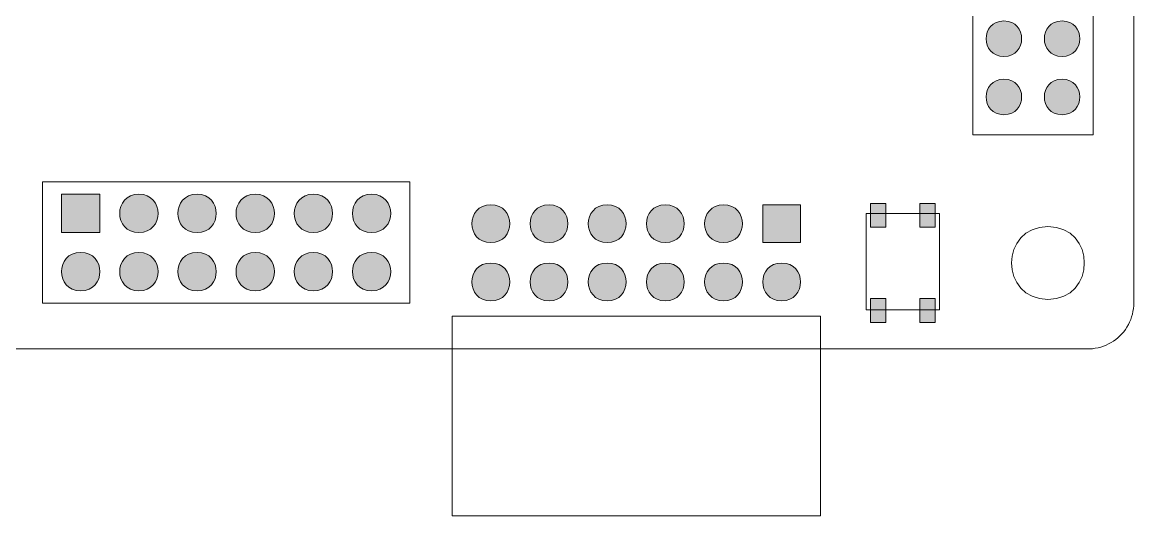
# Model space of a CAD drawing. Header units: millimetres. Extents: x 0 to 99.3, y 0 to 62.4.
# Drawn here: x 50.79 to 99.35, y 0.05 to 21.59 of the extents above; entities that cross this region are included whole.
import ezdxf

# ---------------------------------------------------------------- set-up
doc = ezdxf.new("R2010")
doc.units = ezdxf.units.MM
doc.header["$MEASUREMENT"] = 0
for name, color, linetype, lineweight in [('Capa Opcional', 7, 'Continuous', 0), ('Componentes', 7, 'Continuous', 0), ('Conectores', 7, 'Continuous', 0), ('PCB', 7, 'Continuous', 0)]:
    doc.layers.add(name, color=color, linetype=linetype, lineweight=lineweight)

# ---------------------------------------------------------------- blocks, each defined once
blk = doc.blocks.new('Block_1')
at = {"layer": 'Conectores', "true_color": 0x9664ff, "transparency": 33554534}
h = blk.add_hatch(color=181, dxfattribs=at)
h.dxf.hatch_style = 2
edge = h.paths.add_edge_path()
edge.add_spline(control_points=[(93.673, 52.143), (94.707, 52.143), (94.707, 50.593), (93.673, 50.593), (92.639, 50.593), (92.639, 52.143), (93.673, 52.143)], knot_values=[0, 0, 0, 0, 1, 1, 1, 2, 2, 2, 2], degree=3, periodic=0)
h = blk.add_hatch(color=181, dxfattribs=at)
h.dxf.hatch_style = 2
h.paths.add_polyline_path([(95.439, 50.593), (96.99, 50.593), (96.99, 52.143), (95.439, 52.143)])
h = blk.add_hatch(color=181, dxfattribs=at)
h.dxf.hatch_style = 2
edge = h.paths.add_edge_path()
edge.add_spline(control_points=[(93.673, 49.602), (94.707, 49.602), (94.707, 48.051), (93.673, 48.051), (92.639, 48.051), (92.639, 49.602), (93.673, 49.602)], knot_values=[0, 0, 0, 0, 1, 1, 1, 2, 2, 2, 2], degree=3, periodic=0)
h = blk.add_hatch(color=181, dxfattribs=at)
h.dxf.hatch_style = 2
edge = h.paths.add_edge_path()
edge.add_spline(control_points=[(96.215, 49.602), (97.248, 49.602), (97.248, 48.051), (96.215, 48.051), (95.181, 48.051), (95.181, 49.602), (96.215, 49.602)], knot_values=[0, 0, 0, 0, 1, 1, 1, 2, 2, 2, 2], degree=3, periodic=0)
h = blk.add_hatch(color=181, dxfattribs=at)
h.dxf.hatch_style = 2
edge = h.paths.add_edge_path()
edge.add_spline(control_points=[(93.673, 47.06), (94.707, 47.06), (94.707, 45.51), (93.673, 45.51), (92.639, 45.51), (92.639, 47.06), (93.673, 47.06)], knot_values=[0, 0, 0, 0, 1, 1, 1, 2, 2, 2, 2], degree=3, periodic=0)
h = blk.add_hatch(color=181, dxfattribs=at)
h.dxf.hatch_style = 2
edge = h.paths.add_edge_path()
edge.add_spline(control_points=[(96.215, 47.06), (97.248, 47.06), (97.248, 45.51), (96.215, 45.51), (95.181, 45.51), (95.181, 47.06), (96.215, 47.06)], knot_values=[0, 0, 0, 0, 1, 1, 1, 2, 2, 2, 2], degree=3, periodic=0)
h = blk.add_hatch(color=181, dxfattribs=at)
h.dxf.hatch_style = 2
edge = h.paths.add_edge_path()
edge.add_spline(control_points=[(93.673, 44.519), (94.707, 44.519), (94.707, 42.968), (93.673, 42.968), (92.639, 42.968), (92.639, 44.519), (93.673, 44.519)], knot_values=[0, 0, 0, 0, 1, 1, 1, 2, 2, 2, 2], degree=3, periodic=0)
h = blk.add_hatch(color=181, dxfattribs=at)
h.dxf.hatch_style = 2
edge = h.paths.add_edge_path()
edge.add_spline(control_points=[(96.215, 44.519), (97.248, 44.519), (97.248, 42.968), (96.215, 42.968), (95.181, 42.968), (95.181, 44.519), (96.215, 44.519)], knot_values=[0, 0, 0, 0, 1, 1, 1, 2, 2, 2, 2], degree=3, periodic=0)
h = blk.add_hatch(color=181, dxfattribs=at)
h.dxf.hatch_style = 2
edge = h.paths.add_edge_path()
edge.add_spline(control_points=[(93.673, 41.977), (94.707, 41.977), (94.707, 40.427), (93.673, 40.427), (92.639, 40.427), (92.639, 41.977), (93.673, 41.977)], knot_values=[0, 0, 0, 0, 1, 1, 1, 2, 2, 2, 2], degree=3, periodic=0)
h = blk.add_hatch(color=181, dxfattribs=at)
h.dxf.hatch_style = 2
edge = h.paths.add_edge_path()
edge.add_spline(control_points=[(96.215, 41.977), (97.248, 41.977), (97.248, 40.427), (96.215, 40.427), (95.181, 40.427), (95.181, 41.977), (96.215, 41.977)], knot_values=[0, 0, 0, 0, 1, 1, 1, 2, 2, 2, 2], degree=3, periodic=0)
h = blk.add_hatch(color=181, dxfattribs=at)
h.dxf.hatch_style = 2
edge = h.paths.add_edge_path()
edge.add_spline(control_points=[(93.673, 39.435), (94.707, 39.435), (94.707, 37.885), (93.673, 37.885), (92.639, 37.885), (92.639, 39.435), (93.673, 39.435)], knot_values=[0, 0, 0, 0, 1, 1, 1, 2, 2, 2, 2], degree=3, periodic=0)
h = blk.add_hatch(color=181, dxfattribs=at)
h.dxf.hatch_style = 2
edge = h.paths.add_edge_path()
edge.add_spline(control_points=[(96.215, 39.435), (97.248, 39.435), (97.248, 37.885), (96.215, 37.885), (95.181, 37.885), (95.181, 39.435), (96.215, 39.435)], knot_values=[0, 0, 0, 0, 1, 1, 1, 2, 2, 2, 2], degree=3, periodic=0)
h = blk.add_hatch(color=181, dxfattribs=at)
h.dxf.hatch_style = 2
edge = h.paths.add_edge_path()
edge.add_spline(control_points=[(93.673, 36.894), (94.707, 36.894), (94.707, 35.343), (93.673, 35.343), (92.639, 35.343), (92.639, 36.894), (93.673, 36.894)], knot_values=[0, 0, 0, 0, 1, 1, 1, 2, 2, 2, 2], degree=3, periodic=0)
h = blk.add_hatch(color=181, dxfattribs=at)
h.dxf.hatch_style = 2
edge = h.paths.add_edge_path()
edge.add_spline(control_points=[(96.215, 36.894), (97.248, 36.894), (97.248, 35.343), (96.215, 35.343), (95.181, 35.343), (95.181, 36.894), (96.215, 36.894)], knot_values=[0, 0, 0, 0, 1, 1, 1, 2, 2, 2, 2], degree=3, periodic=0)
h = blk.add_hatch(color=181, dxfattribs=at)
h.dxf.hatch_style = 2
edge = h.paths.add_edge_path()
edge.add_spline(control_points=[(93.673, 34.352), (94.707, 34.352), (94.707, 32.802), (93.673, 32.802), (92.639, 32.802), (92.639, 34.352), (93.673, 34.352)], knot_values=[0, 0, 0, 0, 1, 1, 1, 2, 2, 2, 2], degree=3, periodic=0)
h = blk.add_hatch(color=181, dxfattribs=at)
h.dxf.hatch_style = 2
edge = h.paths.add_edge_path()
edge.add_spline(control_points=[(96.215, 34.352), (97.248, 34.352), (97.248, 32.802), (96.215, 32.802), (95.181, 32.802), (95.181, 34.352), (96.215, 34.352)], knot_values=[0, 0, 0, 0, 1, 1, 1, 2, 2, 2, 2], degree=3, periodic=0)
h = blk.add_hatch(color=181, dxfattribs=at)
h.dxf.hatch_style = 2
edge = h.paths.add_edge_path()
edge.add_spline(control_points=[(93.673, 31.81), (94.707, 31.81), (94.707, 30.26), (93.673, 30.26), (92.639, 30.26), (92.639, 31.81), (93.673, 31.81)], knot_values=[0, 0, 0, 0, 1, 1, 1, 2, 2, 2, 2], degree=3, periodic=0)
h = blk.add_hatch(color=181, dxfattribs=at)
h.dxf.hatch_style = 2
edge = h.paths.add_edge_path()
edge.add_spline(control_points=[(96.215, 31.81), (97.248, 31.81), (97.248, 30.26), (96.215, 30.26), (95.181, 30.26), (95.181, 31.81), (96.215, 31.81)], knot_values=[0, 0, 0, 0, 1, 1, 1, 2, 2, 2, 2], degree=3, periodic=0)
h = blk.add_hatch(color=181, dxfattribs=at)
h.dxf.hatch_style = 2
edge = h.paths.add_edge_path()
edge.add_spline(control_points=[(93.673, 29.269), (94.707, 29.269), (94.707, 27.718), (93.673, 27.718), (92.639, 27.718), (92.639, 29.269), (93.673, 29.269)], knot_values=[0, 0, 0, 0, 1, 1, 1, 2, 2, 2, 2], degree=3, periodic=0)
h = blk.add_hatch(color=181, dxfattribs=at)
h.dxf.hatch_style = 2
edge = h.paths.add_edge_path()
edge.add_spline(control_points=[(96.215, 29.269), (97.248, 29.269), (97.248, 27.718), (96.215, 27.718), (95.181, 27.718), (95.181, 29.269), (96.215, 29.269)], knot_values=[0, 0, 0, 0, 1, 1, 1, 2, 2, 2, 2], degree=3, periodic=0)
h = blk.add_hatch(color=181, dxfattribs=at)
h.dxf.hatch_style = 2
edge = h.paths.add_edge_path()
edge.add_spline(control_points=[(93.673, 26.727), (94.707, 26.727), (94.707, 25.177), (93.673, 25.177), (92.639, 25.177), (92.639, 26.727), (93.673, 26.727)], knot_values=[0, 0, 0, 0, 1, 1, 1, 2, 2, 2, 2], degree=3, periodic=0)
h = blk.add_hatch(color=181, dxfattribs=at)
h.dxf.hatch_style = 2
edge = h.paths.add_edge_path()
edge.add_spline(control_points=[(96.215, 26.727), (97.248, 26.727), (97.248, 25.177), (96.215, 25.177), (95.181, 25.177), (95.181, 26.727), (96.215, 26.727)], knot_values=[0, 0, 0, 0, 1, 1, 1, 2, 2, 2, 2], degree=3, periodic=0)
h = blk.add_hatch(color=181, dxfattribs=at)
h.dxf.hatch_style = 2
edge = h.paths.add_edge_path()
edge.add_spline(control_points=[(93.673, 24.186), (94.707, 24.186), (94.707, 22.635), (93.673, 22.635), (92.639, 22.635), (92.639, 24.186), (93.673, 24.186)], knot_values=[0, 0, 0, 0, 1, 1, 1, 2, 2, 2, 2], degree=3, periodic=0)
h = blk.add_hatch(color=181, dxfattribs=at)
h.dxf.hatch_style = 2
edge = h.paths.add_edge_path()
edge.add_spline(control_points=[(96.215, 24.186), (97.248, 24.186), (97.248, 22.635), (96.215, 22.635), (95.181, 22.635), (95.181, 24.186), (96.215, 24.186)], knot_values=[0, 0, 0, 0, 1, 1, 1, 2, 2, 2, 2], degree=3, periodic=0)
h = blk.add_hatch(color=181, dxfattribs=at)
h.dxf.hatch_style = 2
edge = h.paths.add_edge_path()
edge.add_spline(control_points=[(93.673, 21.644), (94.707, 21.644), (94.707, 20.094), (93.673, 20.094), (92.639, 20.094), (92.639, 21.644), (93.673, 21.644)], knot_values=[0, 0, 0, 0, 1, 1, 1, 2, 2, 2, 2], degree=3, periodic=0)
h = blk.add_hatch(color=181, dxfattribs=at)
h.dxf.hatch_style = 2
edge = h.paths.add_edge_path()
edge.add_spline(control_points=[(96.215, 21.644), (97.248, 21.644), (97.248, 20.094), (96.215, 20.094), (95.181, 20.094), (95.181, 21.644), (96.215, 21.644)], knot_values=[0, 0, 0, 0, 1, 1, 1, 2, 2, 2, 2], degree=3, periodic=0)
h = blk.add_hatch(color=181, dxfattribs=at)
h.dxf.hatch_style = 2
edge = h.paths.add_edge_path()
edge.add_spline(control_points=[(93.673, 19.102), (94.707, 19.102), (94.707, 17.552), (93.673, 17.552), (92.639, 17.552), (92.639, 19.102), (93.673, 19.102)], knot_values=[0, 0, 0, 0, 1, 1, 1, 2, 2, 2, 2], degree=3, periodic=0)
h = blk.add_hatch(color=181, dxfattribs=at)
h.dxf.hatch_style = 2
edge = h.paths.add_edge_path()
edge.add_spline(control_points=[(96.215, 19.102), (97.248, 19.102), (97.248, 17.552), (96.215, 17.552), (95.181, 17.552), (95.181, 19.102), (96.215, 19.102)], knot_values=[0, 0, 0, 0, 1, 1, 1, 2, 2, 2, 2], degree=3, periodic=0)
at = {"layer": 'Conectores'}
blk.add_lwpolyline([(95.439, 50.593), (96.99, 50.593), (96.99, 52.143), (95.439, 52.143)], close=True, dxfattribs=at)
at = {"layer": 'Conectores', "color": 181, "lineweight": 9, "true_color": 0x9664ff}
for points in [[(92.317, 53.014), (92.317, 53.014), (92.317, 16.681), (92.317, 16.681), (92.317, 16.681), (92.317, 53.014), (92.317, 53.014)], [(96.87, 53.014), (96.87, 53.014), (92.317, 53.014), (92.317, 53.014), (92.317, 53.014), (96.87, 53.014), (96.87, 53.014)], [(97.57, 52.314), (97.57, 52.314), (96.87, 53.014), (96.87, 53.014), (96.87, 53.014), (97.57, 52.314), (97.57, 52.314)], [(97.57, 16.681), (97.57, 16.681), (97.57, 52.314), (97.57, 52.314), (97.57, 52.314), (97.57, 16.681), (97.57, 16.681)], [(92.317, 16.681), (92.317, 16.681), (97.57, 16.681), (97.57, 16.681), (97.57, 16.681), (92.317, 16.681), (92.317, 16.681)]]:
    blk.add_open_spline(points, degree=3, knots=[0, 0, 0, 0, 1, 1, 1, 2, 2, 2, 2], dxfattribs=at)
at = {"layer": 'Conectores'}
for points in [[(93.673, 52.143), (94.707, 52.143), (94.707, 50.593), (93.673, 50.593), (92.639, 50.593), (92.639, 52.143), (93.673, 52.143)], [(93.673, 49.602), (94.707, 49.602), (94.707, 48.051), (93.673, 48.051), (92.639, 48.051), (92.639, 49.602), (93.673, 49.602)], [(96.215, 49.602), (97.248, 49.602), (97.248, 48.051), (96.215, 48.051), (95.181, 48.051), (95.181, 49.602), (96.215, 49.602)], [(93.673, 47.06), (94.707, 47.06), (94.707, 45.51), (93.673, 45.51), (92.639, 45.51), (92.639, 47.06), (93.673, 47.06)], [(96.215, 47.06), (97.248, 47.06), (97.248, 45.51), (96.215, 45.51), (95.181, 45.51), (95.181, 47.06), (96.215, 47.06)], [(93.673, 44.519), (94.707, 44.519), (94.707, 42.968), (93.673, 42.968), (92.639, 42.968), (92.639, 44.519), (93.673, 44.519)], [(96.215, 44.519), (97.248, 44.519), (97.248, 42.968), (96.215, 42.968), (95.181, 42.968), (95.181, 44.519), (96.215, 44.519)], [(93.673, 41.977), (94.707, 41.977), (94.707, 40.427), (93.673, 40.427), (92.639, 40.427), (92.639, 41.977), (93.673, 41.977)], [(96.215, 41.977), (97.248, 41.977), (97.248, 40.427), (96.215, 40.427), (95.181, 40.427), (95.181, 41.977), (96.215, 41.977)], [(93.673, 39.435), (94.707, 39.435), (94.707, 37.885), (93.673, 37.885), (92.639, 37.885), (92.639, 39.435), (93.673, 39.435)], [(96.215, 39.435), (97.248, 39.435), (97.248, 37.885), (96.215, 37.885), (95.181, 37.885), (95.181, 39.435), (96.215, 39.435)], [(93.673, 36.894), (94.707, 36.894), (94.707, 35.343), (93.673, 35.343), (92.639, 35.343), (92.639, 36.894), (93.673, 36.894)], [(96.215, 36.894), (97.248, 36.894), (97.248, 35.343), (96.215, 35.343), (95.181, 35.343), (95.181, 36.894), (96.215, 36.894)], [(93.673, 34.352), (94.707, 34.352), (94.707, 32.802), (93.673, 32.802), (92.639, 32.802), (92.639, 34.352), (93.673, 34.352)], [(96.215, 34.352), (97.248, 34.352), (97.248, 32.802), (96.215, 32.802), (95.181, 32.802), (95.181, 34.352), (96.215, 34.352)], [(93.673, 31.81), (94.707, 31.81), (94.707, 30.26), (93.673, 30.26), (92.639, 30.26), (92.639, 31.81), (93.673, 31.81)], [(96.215, 31.81), (97.248, 31.81), (97.248, 30.26), (96.215, 30.26), (95.181, 30.26), (95.181, 31.81), (96.215, 31.81)], [(93.673, 29.269), (94.707, 29.269), (94.707, 27.718), (93.673, 27.718), (92.639, 27.718), (92.639, 29.269), (93.673, 29.269)], [(96.215, 29.269), (97.248, 29.269), (97.248, 27.718), (96.215, 27.718), (95.181, 27.718), (95.181, 29.269), (96.215, 29.269)], [(93.673, 26.727), (94.707, 26.727), (94.707, 25.177), (93.673, 25.177), (92.639, 25.177), (92.639, 26.727), (93.673, 26.727)], [(96.215, 26.727), (97.248, 26.727), (97.248, 25.177), (96.215, 25.177), (95.181, 25.177), (95.181, 26.727), (96.215, 26.727)], [(93.673, 24.186), (94.707, 24.186), (94.707, 22.635), (93.673, 22.635), (92.639, 22.635), (92.639, 24.186), (93.673, 24.186)], [(96.215, 24.186), (97.248, 24.186), (97.248, 22.635), (96.215, 22.635), (95.181, 22.635), (95.181, 24.186), (96.215, 24.186)], [(93.673, 21.644), (94.707, 21.644), (94.707, 20.094), (93.673, 20.094), (92.639, 20.094), (92.639, 21.644), (93.673, 21.644)], [(96.215, 21.644), (97.248, 21.644), (97.248, 20.094), (96.215, 20.094), (95.181, 20.094), (95.181, 21.644), (96.215, 21.644)], [(93.673, 19.102), (94.707, 19.102), (94.707, 17.552), (93.673, 17.552), (92.639, 17.552), (92.639, 19.102), (93.673, 19.102)], [(96.215, 19.102), (97.248, 19.102), (97.248, 17.552), (96.215, 17.552), (95.181, 17.552), (95.181, 19.102), (96.215, 19.102)]]:
    blk.add_open_spline(points, degree=3, knots=[0, 0, 0, 0, 1, 1, 1, 2, 2, 2, 2], dxfattribs=at)
blk = doc.blocks.new('Block_4')
at = {"layer": 'Conectores', "true_color": 0x9664ff, "transparency": 33554534}
h = blk.add_hatch(color=181, dxfattribs=at)
h.dxf.hatch_style = 2
h.paths.add_polyline_path([(54.178, 14.083), (52.501, 14.083), (52.501, 12.405), (54.178, 12.405)])
h = blk.add_hatch(color=181, dxfattribs=at)
h.dxf.hatch_style = 2
edge = h.paths.add_edge_path()
edge.add_spline(control_points=[(55.881, 14.083), (56.999, 14.083), (56.999, 12.405), (55.881, 12.405), (54.763, 12.405), (54.763, 14.083), (55.881, 14.083)], knot_values=[0, 0, 0, 0, 1, 1, 1, 2, 2, 2, 2], degree=3, periodic=0)
h = blk.add_hatch(color=181, dxfattribs=at)
h.dxf.hatch_style = 2
edge = h.paths.add_edge_path()
edge.add_spline(control_points=[(58.423, 14.083), (59.541, 14.083), (59.541, 12.405), (58.423, 12.405), (57.305, 12.405), (57.305, 14.083), (58.423, 14.083)], knot_values=[0, 0, 0, 0, 1, 1, 1, 2, 2, 2, 2], degree=3, periodic=0)
h = blk.add_hatch(color=181, dxfattribs=at)
h.dxf.hatch_style = 2
edge = h.paths.add_edge_path()
edge.add_spline(control_points=[(60.964, 14.083), (62.083, 14.083), (62.083, 12.405), (60.964, 12.405), (59.846, 12.405), (59.846, 14.083), (60.964, 14.083)], knot_values=[0, 0, 0, 0, 1, 1, 1, 2, 2, 2, 2], degree=3, periodic=0)
h = blk.add_hatch(color=181, dxfattribs=at)
h.dxf.hatch_style = 2
edge = h.paths.add_edge_path()
edge.add_spline(control_points=[(63.506, 14.083), (64.624, 14.083), (64.624, 12.405), (63.506, 12.405), (62.388, 12.405), (62.388, 14.083), (63.506, 14.083)], knot_values=[0, 0, 0, 0, 1, 1, 1, 2, 2, 2, 2], degree=3, periodic=0)
h = blk.add_hatch(color=181, dxfattribs=at)
h.dxf.hatch_style = 2
edge = h.paths.add_edge_path()
edge.add_spline(control_points=[(66.048, 14.083), (67.166, 14.083), (67.166, 12.405), (66.048, 12.405), (64.929, 12.405), (64.929, 14.083), (66.048, 14.083)], knot_values=[0, 0, 0, 0, 1, 1, 1, 2, 2, 2, 2], degree=3, periodic=0)
h = blk.add_hatch(color=181, dxfattribs=at)
h.dxf.hatch_style = 2
edge = h.paths.add_edge_path()
edge.add_spline(control_points=[(53.34, 11.541), (54.458, 11.541), (54.458, 9.864), (53.34, 9.864), (52.221, 9.864), (52.221, 11.541), (53.34, 11.541)], knot_values=[0, 0, 0, 0, 1, 1, 1, 2, 2, 2, 2], degree=3, periodic=0)
h = blk.add_hatch(color=181, dxfattribs=at)
h.dxf.hatch_style = 2
edge = h.paths.add_edge_path()
edge.add_spline(control_points=[(55.881, 11.541), (56.999, 11.541), (56.999, 9.864), (55.881, 9.864), (54.763, 9.864), (54.763, 11.541), (55.881, 11.541)], knot_values=[0, 0, 0, 0, 1, 1, 1, 2, 2, 2, 2], degree=3, periodic=0)
h = blk.add_hatch(color=181, dxfattribs=at)
h.dxf.hatch_style = 2
edge = h.paths.add_edge_path()
edge.add_spline(control_points=[(58.423, 11.541), (59.541, 11.541), (59.541, 9.864), (58.423, 9.864), (57.305, 9.864), (57.305, 11.541), (58.423, 11.541)], knot_values=[0, 0, 0, 0, 1, 1, 1, 2, 2, 2, 2], degree=3, periodic=0)
h = blk.add_hatch(color=181, dxfattribs=at)
h.dxf.hatch_style = 2
edge = h.paths.add_edge_path()
edge.add_spline(control_points=[(60.964, 11.541), (62.083, 11.541), (62.083, 9.864), (60.964, 9.864), (59.846, 9.864), (59.846, 11.541), (60.964, 11.541)], knot_values=[0, 0, 0, 0, 1, 1, 1, 2, 2, 2, 2], degree=3, periodic=0)
h = blk.add_hatch(color=181, dxfattribs=at)
h.dxf.hatch_style = 2
edge = h.paths.add_edge_path()
edge.add_spline(control_points=[(63.506, 11.541), (64.624, 11.541), (64.624, 9.864), (63.506, 9.864), (62.388, 9.864), (62.388, 11.541), (63.506, 11.541)], knot_values=[0, 0, 0, 0, 1, 1, 1, 2, 2, 2, 2], degree=3, periodic=0)
h = blk.add_hatch(color=181, dxfattribs=at)
h.dxf.hatch_style = 2
edge = h.paths.add_edge_path()
edge.add_spline(control_points=[(66.048, 11.541), (67.166, 11.541), (67.166, 9.864), (66.048, 9.864), (64.929, 9.864), (64.929, 11.541), (66.048, 11.541)], knot_values=[0, 0, 0, 0, 1, 1, 1, 2, 2, 2, 2], degree=3, periodic=0)
at = {"layer": 'Conectores'}
blk.add_lwpolyline([(54.178, 14.083), (52.501, 14.083), (52.501, 12.405), (54.178, 12.405)], close=True, dxfattribs=at)
at = {"layer": 'Conectores', "color": 181, "lineweight": 9, "true_color": 0x9664ff}
for points in [[(67.719, 14.625), (67.719, 14.625), (51.668, 14.625), (51.668, 14.625), (51.668, 14.625), (67.719, 14.625), (67.719, 14.625)], [(51.668, 14.625), (51.668, 14.625), (51.668, 9.321), (51.668, 9.321), (51.668, 9.321), (51.668, 14.625), (51.668, 14.625)], [(67.719, 9.321), (67.719, 9.321), (67.719, 14.625), (67.719, 14.625), (67.719, 14.625), (67.719, 9.321), (67.719, 9.321)], [(51.668, 9.321), (51.668, 9.321), (67.719, 9.321), (67.719, 9.321), (67.719, 9.321), (51.668, 9.321), (51.668, 9.321)]]:
    blk.add_open_spline(points, degree=3, knots=[0, 0, 0, 0, 1, 1, 1, 2, 2, 2, 2], dxfattribs=at)
at = {"layer": 'Conectores'}
for points in [[(55.881, 14.083), (56.999, 14.083), (56.999, 12.405), (55.881, 12.405), (54.763, 12.405), (54.763, 14.083), (55.881, 14.083)], [(58.423, 14.083), (59.541, 14.083), (59.541, 12.405), (58.423, 12.405), (57.305, 12.405), (57.305, 14.083), (58.423, 14.083)], [(60.964, 14.083), (62.083, 14.083), (62.083, 12.405), (60.964, 12.405), (59.846, 12.405), (59.846, 14.083), (60.964, 14.083)], [(63.506, 14.083), (64.624, 14.083), (64.624, 12.405), (63.506, 12.405), (62.388, 12.405), (62.388, 14.083), (63.506, 14.083)], [(66.048, 14.083), (67.166, 14.083), (67.166, 12.405), (66.048, 12.405), (64.929, 12.405), (64.929, 14.083), (66.048, 14.083)], [(53.34, 11.541), (54.458, 11.541), (54.458, 9.864), (53.34, 9.864), (52.221, 9.864), (52.221, 11.541), (53.34, 11.541)], [(55.881, 11.541), (56.999, 11.541), (56.999, 9.864), (55.881, 9.864), (54.763, 9.864), (54.763, 11.541), (55.881, 11.541)], [(58.423, 11.541), (59.541, 11.541), (59.541, 9.864), (58.423, 9.864), (57.305, 9.864), (57.305, 11.541), (58.423, 11.541)], [(60.964, 11.541), (62.083, 11.541), (62.083, 9.864), (60.964, 9.864), (59.846, 9.864), (59.846, 11.541), (60.964, 11.541)], [(63.506, 11.541), (64.624, 11.541), (64.624, 9.864), (63.506, 9.864), (62.388, 9.864), (62.388, 11.541), (63.506, 11.541)], [(66.048, 11.541), (67.166, 11.541), (67.166, 9.864), (66.048, 9.864), (64.929, 9.864), (64.929, 11.541), (66.048, 11.541)]]:
    blk.add_open_spline(points, degree=3, knots=[0, 0, 0, 0, 1, 1, 1, 2, 2, 2, 2], dxfattribs=at)
blk = doc.blocks.new('Block_8')
at = {"layer": 'Componentes', "true_color": 0x9664ff, "transparency": 33554534}
h = blk.add_hatch(color=181, dxfattribs=at)
h.dxf.hatch_style = 2
h.paths.add_polyline_path([(87.85, 13.68), (87.85, 12.638), (88.511, 12.638), (88.511, 13.68)])
h = blk.add_hatch(color=181, dxfattribs=at)
h.dxf.hatch_style = 2
h.paths.add_polyline_path([(90.002, 13.68), (90.002, 12.638), (90.663, 12.638), (90.663, 13.68)])
h = blk.add_hatch(color=181, dxfattribs=at)
h.dxf.hatch_style = 2
h.paths.add_polyline_path([(87.85, 9.527), (87.85, 8.485), (88.511, 8.485), (88.511, 9.527)])
h = blk.add_hatch(color=181, dxfattribs=at)
h.dxf.hatch_style = 2
h.paths.add_polyline_path([(90.002, 9.527), (90.002, 8.485), (90.663, 8.485), (90.663, 9.527)])
at = {"layer": 'Componentes'}
for points in [[(87.85, 13.68), (87.85, 12.638), (88.511, 12.638), (88.511, 13.68)], [(90.002, 13.68), (90.002, 12.638), (90.663, 12.638), (90.663, 13.68)], [(87.85, 9.527), (87.85, 8.485), (88.511, 8.485), (88.511, 9.527)], [(90.002, 9.527), (90.002, 8.485), (90.663, 8.485), (90.663, 9.527)]]:
    blk.add_lwpolyline(points, close=True, dxfattribs=at)
at = {"layer": 'Componentes', "color": 181, "lineweight": 9, "true_color": 0x9664ff}
for points in [[(87.655, 13.244), (87.655, 13.244), (87.655, 9.041), (87.655, 9.041), (87.655, 9.041), (87.655, 13.244), (87.655, 13.244)], [(90.857, 13.244), (90.857, 13.244), (87.655, 13.244), (87.655, 13.244), (87.655, 13.244), (90.857, 13.244), (90.857, 13.244)], [(90.857, 9.041), (90.857, 9.041), (90.857, 13.244), (90.857, 13.244), (90.857, 13.244), (90.857, 9.041), (90.857, 9.041)], [(87.655, 9.041), (87.655, 9.041), (90.857, 9.041), (90.857, 9.041), (90.857, 9.041), (87.655, 9.041), (87.655, 9.041)]]:
    blk.add_open_spline(points, degree=3, knots=[0, 0, 0, 0, 1, 1, 1, 2, 2, 2, 2], dxfattribs=at)
blk = doc.blocks.new('Block_17')
at = {"layer": 'Capa Opcional', "color": 1, "lineweight": 9, "true_color": 0xff0000}
for points in [[(69.562, 8.752), (69.562, 8.752), (69.562, 0.047), (69.562, 0.047), (69.562, 0.047), (69.562, 8.752), (69.562, 8.752)], [(85.662, 8.752), (85.662, 8.752), (69.562, 8.752), (69.562, 8.752), (69.562, 8.752), (85.662, 8.752), (85.662, 8.752)], [(85.662, 0.047), (85.662, 0.047), (85.662, 8.752), (85.662, 8.752), (85.662, 8.752), (85.662, 0.047), (85.662, 0.047)], [(69.562, 0.047), (69.562, 0.047), (85.662, 0.047), (85.662, 0.047), (85.662, 0.047), (69.562, 0.047), (69.562, 0.047)]]:
    blk.add_open_spline(points, degree=3, knots=[0, 0, 0, 0, 1, 1, 1, 2, 2, 2, 2], dxfattribs=at)
blk = doc.blocks.new('Block_16')
at = {"layer": 'Capa Opcional', "true_color": 0xff0000, "transparency": 33554534}
h = blk.add_hatch(color=1, dxfattribs=at)
h.dxf.hatch_style = 2
edge = h.paths.add_edge_path()
edge.add_spline(control_points=[(71.258, 13.621), (72.359, 13.621), (72.359, 11.969), (71.258, 11.969), (70.157, 11.969), (70.157, 13.621), (71.258, 13.621)], knot_values=[0, 0, 0, 0, 1, 1, 1, 2, 2, 2, 2], degree=3, periodic=0)
h = blk.add_hatch(color=1, dxfattribs=at)
h.dxf.hatch_style = 2
edge = h.paths.add_edge_path()
edge.add_spline(control_points=[(73.8, 13.621), (74.901, 13.621), (74.901, 11.969), (73.8, 11.969), (72.698, 11.969), (72.698, 13.621), (73.8, 13.621)], knot_values=[0, 0, 0, 0, 1, 1, 1, 2, 2, 2, 2], degree=3, periodic=0)
h = blk.add_hatch(color=1, dxfattribs=at)
h.dxf.hatch_style = 2
edge = h.paths.add_edge_path()
edge.add_spline(control_points=[(76.341, 13.621), (77.442, 13.621), (77.442, 11.969), (76.341, 11.969), (75.24, 11.969), (75.24, 13.621), (76.341, 13.621)], knot_values=[0, 0, 0, 0, 1, 1, 1, 2, 2, 2, 2], degree=3, periodic=0)
h = blk.add_hatch(color=1, dxfattribs=at)
h.dxf.hatch_style = 2
edge = h.paths.add_edge_path()
edge.add_spline(control_points=[(78.883, 13.621), (79.984, 13.621), (79.984, 11.969), (78.883, 11.969), (77.781, 11.969), (77.781, 13.621), (78.883, 13.621)], knot_values=[0, 0, 0, 0, 1, 1, 1, 2, 2, 2, 2], degree=3, periodic=0)
h = blk.add_hatch(color=1, dxfattribs=at)
h.dxf.hatch_style = 2
edge = h.paths.add_edge_path()
edge.add_spline(control_points=[(81.424, 13.621), (82.526, 13.621), (82.526, 11.969), (81.424, 11.969), (80.323, 11.969), (80.323, 13.621), (81.424, 13.621)], knot_values=[0, 0, 0, 0, 1, 1, 1, 2, 2, 2, 2], degree=3, periodic=0)
h = blk.add_hatch(color=1, dxfattribs=at)
h.dxf.hatch_style = 2
h.paths.add_polyline_path([(83.14, 13.621), (83.14, 11.969), (84.792, 11.969), (84.792, 13.621)])
h = blk.add_hatch(color=1, dxfattribs=at)
h.dxf.hatch_style = 2
edge = h.paths.add_edge_path()
edge.add_spline(control_points=[(71.258, 11.079), (72.359, 11.079), (72.359, 9.427), (71.258, 9.427), (70.157, 9.427), (70.157, 11.079), (71.258, 11.079)], knot_values=[0, 0, 0, 0, 1, 1, 1, 2, 2, 2, 2], degree=3, periodic=0)
h = blk.add_hatch(color=1, dxfattribs=at)
h.dxf.hatch_style = 2
edge = h.paths.add_edge_path()
edge.add_spline(control_points=[(73.8, 11.079), (74.901, 11.079), (74.901, 9.427), (73.8, 9.427), (72.698, 9.427), (72.698, 11.079), (73.8, 11.079)], knot_values=[0, 0, 0, 0, 1, 1, 1, 2, 2, 2, 2], degree=3, periodic=0)
h = blk.add_hatch(color=1, dxfattribs=at)
h.dxf.hatch_style = 2
edge = h.paths.add_edge_path()
edge.add_spline(control_points=[(76.341, 11.079), (77.442, 11.079), (77.442, 9.427), (76.341, 9.427), (75.24, 9.427), (75.24, 11.079), (76.341, 11.079)], knot_values=[0, 0, 0, 0, 1, 1, 1, 2, 2, 2, 2], degree=3, periodic=0)
h = blk.add_hatch(color=1, dxfattribs=at)
h.dxf.hatch_style = 2
edge = h.paths.add_edge_path()
edge.add_spline(control_points=[(78.883, 11.079), (79.984, 11.079), (79.984, 9.427), (78.883, 9.427), (77.781, 9.427), (77.781, 11.079), (78.883, 11.079)], knot_values=[0, 0, 0, 0, 1, 1, 1, 2, 2, 2, 2], degree=3, periodic=0)
h = blk.add_hatch(color=1, dxfattribs=at)
h.dxf.hatch_style = 2
edge = h.paths.add_edge_path()
edge.add_spline(control_points=[(81.424, 11.079), (82.526, 11.079), (82.526, 9.427), (81.424, 9.427), (80.323, 9.427), (80.323, 11.079), (81.424, 11.079)], knot_values=[0, 0, 0, 0, 1, 1, 1, 2, 2, 2, 2], degree=3, periodic=0)
h = blk.add_hatch(color=1, dxfattribs=at)
h.dxf.hatch_style = 2
edge = h.paths.add_edge_path()
edge.add_spline(control_points=[(83.966, 11.079), (85.067, 11.079), (85.067, 9.427), (83.966, 9.427), (82.865, 9.427), (82.865, 11.079), (83.966, 11.079)], knot_values=[0, 0, 0, 0, 1, 1, 1, 2, 2, 2, 2], degree=3, periodic=0)
at = {"layer": 'Capa Opcional'}
blk.add_lwpolyline([(83.14, 13.621), (83.14, 11.969), (84.792, 11.969), (84.792, 13.621)], close=True, dxfattribs=at)
for points in [[(71.258, 13.621), (72.359, 13.621), (72.359, 11.969), (71.258, 11.969), (70.157, 11.969), (70.157, 13.621), (71.258, 13.621)], [(73.8, 13.621), (74.901, 13.621), (74.901, 11.969), (73.8, 11.969), (72.698, 11.969), (72.698, 13.621), (73.8, 13.621)], [(76.341, 13.621), (77.442, 13.621), (77.442, 11.969), (76.341, 11.969), (75.24, 11.969), (75.24, 13.621), (76.341, 13.621)], [(78.883, 13.621), (79.984, 13.621), (79.984, 11.969), (78.883, 11.969), (77.781, 11.969), (77.781, 13.621), (78.883, 13.621)], [(81.424, 13.621), (82.526, 13.621), (82.526, 11.969), (81.424, 11.969), (80.323, 11.969), (80.323, 13.621), (81.424, 13.621)], [(71.258, 11.079), (72.359, 11.079), (72.359, 9.427), (71.258, 9.427), (70.157, 9.427), (70.157, 11.079), (71.258, 11.079)], [(73.8, 11.079), (74.901, 11.079), (74.901, 9.427), (73.8, 9.427), (72.698, 9.427), (72.698, 11.079), (73.8, 11.079)], [(76.341, 11.079), (77.442, 11.079), (77.442, 9.427), (76.341, 9.427), (75.24, 9.427), (75.24, 11.079), (76.341, 11.079)], [(78.883, 11.079), (79.984, 11.079), (79.984, 9.427), (78.883, 9.427), (77.781, 9.427), (77.781, 11.079), (78.883, 11.079)], [(81.424, 11.079), (82.526, 11.079), (82.526, 9.427), (81.424, 9.427), (80.323, 9.427), (80.323, 11.079), (81.424, 11.079)], [(83.966, 11.079), (85.067, 11.079), (85.067, 9.427), (83.966, 9.427), (82.865, 9.427), (82.865, 11.079), (83.966, 11.079)]]:
    blk.add_open_spline(points, degree=3, knots=[0, 0, 0, 0, 1, 1, 1, 2, 2, 2, 2], dxfattribs=at)
blk.add_blockref('Block_17', (0, 0), dxfattribs=at)

msp = doc.modelspace()

# ---------------------------------------------------------------- linework, layer by layer
at = {"layer": 'PCB', "color": 120, "lineweight": 9, "true_color": 0x37f7d7}
msp.add_lwpolyline([(15.793, 7.33), (97.345, 7.33), (97.542, 7.34), (97.663, 7.356), (97.784, 7.379), (97.903, 7.409), (98.02, 7.447), (98.134, 7.492), (98.245, 7.544), (98.353, 7.602), (98.457, 7.668), (98.557, 7.739), (98.653, 7.816), (98.743, 7.899), (98.828, 7.988), (98.908, 8.081), (98.982, 8.179), (99.049, 8.282), (99.11, 8.388), (99.165, 8.498), (99.213, 8.611), (99.253, 8.727), (99.287, 8.845), (99.313, 8.965), (99.332, 9.087), (99.343, 9.209), (99.347, 9.332), (99.347, 60.364)], dxfattribs=at)
at = {"layer": 'PCB', "color": 181, "lineweight": 9, "true_color": 0x9664ff}
msp.add_open_spline([(95.598, 12.668), (97.716, 12.668), (97.716, 9.491), (95.598, 9.491), (93.48, 9.491), (93.48, 12.668), (95.598, 12.668)], degree=3, knots=[0, 0, 0, 0, 1, 1, 1, 2, 2, 2, 2], dxfattribs=at)

# ---------------------------------------------------------------- block references
at = {"layer": 'Capa Opcional'}
msp.add_blockref('Block_16', (0, 0), dxfattribs=at)
at = {"layer": 'Componentes'}
msp.add_blockref('Block_8', (0, 0), dxfattribs=at)
at = {"layer": 'Conectores'}
for name in ['Block_1', 'Block_4']:
    msp.add_blockref(name, (0, 0), dxfattribs=at)

doc.saveas('drawing.dxf')
